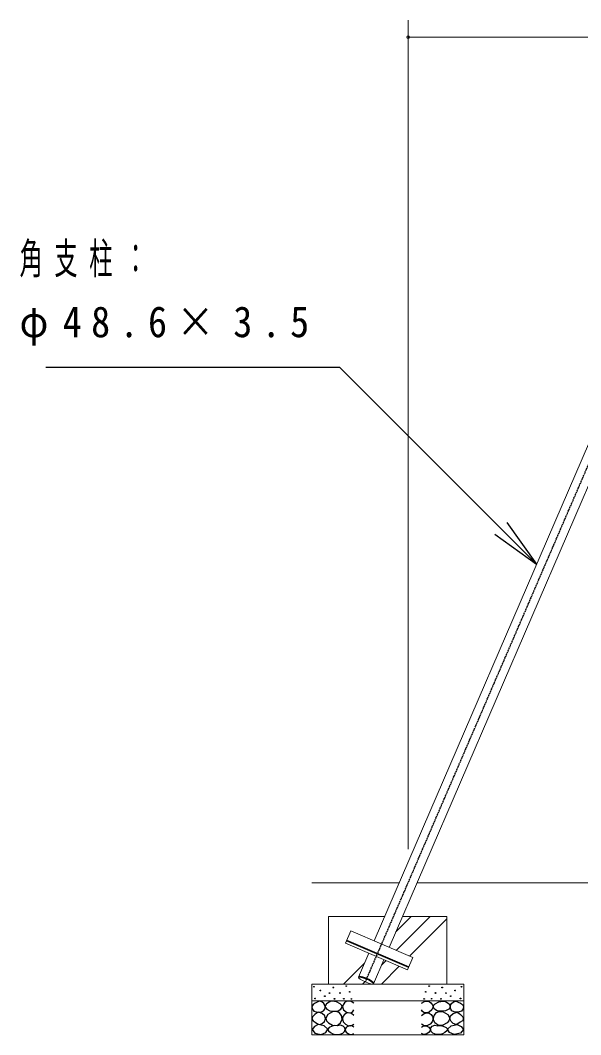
# Model space of a CAD drawing. Units: millimetres, scale not verified. Extents: x -35408 to 50, y -49934 to 13350.
# Drawn here: x -12838 to -11179, y 2450 to 5455 of the extents above; entities that cross this region are included whole.
import ezdxf

# ---------------------------------------------------------------- set-up
doc = ezdxf.new("R2010")
doc.units = ezdxf.units.MM
doc.linetypes.add('USER2', pattern=[6, 3, -1, 1, -1])
doc.layers.add('線', color=2, linetype='Continuous', lineweight=25)
doc.layers.add('補助', color=2, linetype='Continuous', lineweight=25)
doc.styles.add('ＭＳ ゴシック', font='')
doc.styles.get('ＭＳ ゴシック').set_extended_font_data('MS Gothic')

# ---------------------------------------------------------------- blocks, each defined once
blk = doc.blocks.new('dimension_origin')
at = {"color": 0, "linetype": 'Continuous', "lineweight": -2}
blk.add_circle((0, 0), 1.25, dxfattribs=at)

msp = doc.modelspace()

# ---------------------------------------------------------------- linework, layer by layer
at = {"layer": '線', "color": 20, "linetype": 'USER2'}
msp.add_line((-11816.198, 2606.494), (-10850, 4848.132), dxfattribs=at)
at = {"layer": '線', "color": 7, "lineweight": 13}
for p, q in [((-11790.347, 2727.86), (-10922.547, 4741.21)), ((-11745.717, 2708.623), (-10877.868, 4722.084)), ((-11716.151, 2900), (-11975, 2900)), ((-9986.771, 2900), (-11663.229, 2900)), ((-11759.253, 2800), (-11925, 2800)), ((-11925, 2800), (-11925, 2600)), ((-11575, 2800), (-11706.331, 2800)), ((-11575, 2600), (-11575, 2800)), ((-11875.399, 2721.401), (-11859.726, 2757.763)), ((-11859.726, 2757.763), (-11676.06, 2678.599)), ((-11875.399, 2721.401), (-11691.733, 2642.237)), ((-11872.65, 2727.779), (-11688.984, 2648.615)), ((-11836.843, 2619.987), (-11806.02, 2691.497)), ((-11691.733, 2642.237), (-11676.06, 2678.599)), ((-11792.212, 2600.75), (-11761.39, 2672.26)), ((-11975, 2600), (-11975, 2450)), ((-11975, 2600), (-11525, 2600)), ((-11525, 2450), (-11525, 2600)), ((-11975, 2550), (-11525, 2550)), ((-11975, 2450), (-11525, 2450))]:
    msp.add_line(p, q, dxfattribs=at)
at = {"layer": '線'}
msp.add_line((-11871.606, 2730.202), (-11687.94, 2651.037), dxfattribs=at)
at = {"layer": '線', "color": 7, "lineweight": 13}
msp.add_ellipse((-11814.527, 2610.369), major_axis=(-22.315, 9.618), ratio=0.173648, dxfattribs=at)
at = {"layer": '線'}
msp.add_ellipse((-11813.748, 2612.178), major_axis=(-22.315, 9.618), ratio=0.173648, start_param=3.14159265, end_param=6.28318531, dxfattribs=at)
at = {"layer": '補助', "lineweight": 13}
for p, q in [((-11689.69, 3000), (-11689.69, 5454.75)), ((-11689.69, 5404.75), (-9960.31, 5404.75)), ((-11725.775, 2754.888), (-11680.663, 2800)), ((-11724.89, 2699.646), (-11624.536, 2800)), ((-11685.669, 2682.741), (-11575, 2793.41)), ((-11880.663, 2600), (-11818.788, 2661.875)), ((-11768.41, 2600), (-11715.8, 2652.61)), ((-11768.294, 2656.243), (-11755.021, 2669.515)), ((-11824.536, 2600), (-11817.482, 2607.055))]:
    msp.add_line(p, q, dxfattribs=at)
at = {"layer": '補助'}
for p, q in [((-11942.024, 4426.488), (-12761.797, 4426.488)), ((-11892.024, 4426.488), (-11942.024, 4426.488)), ((-11415.413, 3949.877), (-11892.024, 4426.488)), ((-11397.735, 3967.554), (-11309.347, 3843.811)), ((-11309.347, 3843.811), (-11415.413, 3949.877)), ((-11433.09, 3932.199), (-11309.347, 3843.811))]:
    msp.add_line(p, q, dxfattribs=at)
for points in [[(-11952.551, 2549.402), (-11959.014, 2546.862), (-11965.225, 2543.382), (-11971.083, 2539.344), (-11974.731, 2533.877), (-11973.719, 2526.294), (-11968.711, 2519.935), (-11961.845, 2517.345), (-11954.136, 2517.084), (-11946.523, 2517.688), (-11940.194, 2520.252), (-11936.442, 2525.538), (-11935.125, 2531.976), (-11935.973, 2537.181), (-11938.927, 2542.115), (-11945.087, 2546.942)], [(-11913.127, 2549.493), (-11918.032, 2548.876), (-11923.669, 2546.79), (-11931.64, 2541.002), (-11935.292, 2534.086), (-11934.417, 2530.124), (-11930.696, 2525.707), (-11921.205, 2520.934), (-11911.235, 2519.49), (-11903.885, 2519.318), (-11896.369, 2520.842), (-11888.77, 2525.456), (-11885.016, 2531.653), (-11885.986, 2536.306), (-11890.693, 2541.654), (-11901.361, 2547.861)], [(-11586.873, 2549.493), (-11581.968, 2548.876), (-11576.331, 2546.79), (-11568.36, 2541.002), (-11564.708, 2534.086), (-11565.583, 2530.124), (-11569.304, 2525.707), (-11578.795, 2520.934), (-11588.765, 2519.49), (-11596.115, 2519.318), (-11603.631, 2520.842), (-11611.23, 2525.456), (-11614.984, 2531.653), (-11614.014, 2536.306), (-11609.307, 2541.654), (-11598.639, 2547.861)], [(-11547.449, 2549.402), (-11540.986, 2546.862), (-11534.775, 2543.382), (-11528.917, 2539.344), (-11525.269, 2533.877), (-11526.281, 2526.294), (-11531.289, 2519.935), (-11538.155, 2517.345), (-11545.864, 2517.084), (-11553.477, 2517.688), (-11559.806, 2520.252), (-11563.558, 2525.538), (-11564.875, 2531.976), (-11564.027, 2537.181), (-11561.073, 2542.115), (-11554.913, 2546.942)], [(-11955.086, 2516.45), (-11960.415, 2513.657), (-11965.859, 2509.479), (-11972.308, 2502.659), (-11974.731, 2495.855), (-11971.103, 2491.027), (-11964.592, 2486.666), (-11957.954, 2482.379), (-11951.284, 2480.329), (-11943.64, 2482.776), (-11937.343, 2489.201), (-11934.236, 2497.478), (-11935.759, 2505.994), (-11943.917, 2513.245)], [(-11925.831, 2485.163), (-11913.242, 2478.307), (-11899.883, 2477.324), (-11889.599, 2484.778), (-11884.747, 2496.515), (-11887.027, 2507.293), (-11893.936, 2515.436), (-11902.761, 2518.869), (-11913.938, 2517.598), (-11927.692, 2509.543), (-11933.669, 2498.678), (-11931.034, 2491.484)], [(-11574.169, 2485.163), (-11586.758, 2478.307), (-11600.117, 2477.324), (-11610.401, 2484.778), (-11615.253, 2496.515), (-11612.973, 2507.293), (-11606.064, 2515.436), (-11597.239, 2518.869), (-11586.062, 2517.598), (-11572.308, 2509.543), (-11566.331, 2498.678), (-11568.966, 2491.484)], [(-11544.914, 2516.45), (-11539.585, 2513.657), (-11534.141, 2509.479), (-11527.692, 2502.659), (-11525.269, 2495.855), (-11528.897, 2491.027), (-11535.408, 2486.666), (-11542.046, 2482.379), (-11548.716, 2480.329), (-11556.36, 2482.776), (-11562.657, 2489.201), (-11565.764, 2497.478), (-11564.241, 2505.994), (-11556.083, 2513.245)], [(-11955.905, 2480.517), (-11967.225, 2474.498), (-11974.036, 2465.683), (-11965.549, 2454.413), (-11947.114, 2450.299), (-11932.761, 2456.41), (-11927.335, 2466.782), (-11938.117, 2475.89)], [(-11898.802, 2476.373), (-11906.337, 2476.999), (-11914.479, 2475.562), (-11923.406, 2471.504), (-11927.723, 2466.102), (-11925.037, 2461.419), (-11919.074, 2456.912), (-11912.595, 2453.068), (-11905.289, 2450.695), (-11893.44, 2450.928), (-11883.124, 2455.02), (-11878.421, 2459.827), (-11876.367, 2465.561), (-11877.427, 2470.709), (-11881.503, 2475.292), (-11889.901, 2477.832)], [(-11601.198, 2476.373), (-11593.663, 2476.999), (-11585.521, 2475.562), (-11576.594, 2471.504), (-11572.277, 2466.102), (-11574.963, 2461.419), (-11580.926, 2456.912), (-11587.405, 2453.068), (-11594.711, 2450.695), (-11606.56, 2450.928), (-11616.876, 2455.02), (-11621.579, 2459.827), (-11623.633, 2465.561), (-11622.573, 2470.709), (-11618.497, 2475.292), (-11610.099, 2477.832)], [(-11544.095, 2480.517), (-11532.775, 2474.498), (-11525.964, 2465.683), (-11534.451, 2454.413), (-11552.886, 2450.299), (-11567.239, 2456.41), (-11572.665, 2466.782), (-11561.883, 2475.89)]]:
    msp.add_lwpolyline(points, close=True, dxfattribs=at)
for points in [[(-11850, 2543.299), (-11858.427, 2548.154), (-11867.11, 2549.636), (-11872.729, 2547.948), (-11877.883, 2544.249), (-11882.355, 2538.941), (-11884.22, 2532.209), (-11880.552, 2523.439), (-11872.496, 2517), (-11864.197, 2514.621), (-11856.971, 2515.733), (-11852.921, 2519.109), (-11850, 2523.654)], [(-11650, 2543.299), (-11641.573, 2548.154), (-11632.89, 2549.636), (-11627.271, 2547.948), (-11622.117, 2544.249), (-11617.645, 2538.941), (-11615.78, 2532.209), (-11619.448, 2523.439), (-11627.504, 2517), (-11635.803, 2514.621), (-11643.029, 2515.733), (-11647.079, 2519.109), (-11650, 2523.654)], [(-11850.317, 2507.178), (-11857.457, 2512.64), (-11865.526, 2515.099), (-11872.231, 2513.875), (-11878.199, 2510.03), (-11882.592, 2504.249), (-11884.22, 2497.039), (-11881.556, 2488.431), (-11875.348, 2481.513), (-11867.709, 2477.642), (-11860.139, 2476.761), (-11854.985, 2478.2), (-11850.317, 2480.88)], [(-11649.683, 2507.178), (-11642.543, 2512.64), (-11634.474, 2515.099), (-11627.769, 2513.875), (-11621.801, 2510.03), (-11617.408, 2504.249), (-11615.78, 2497.039), (-11618.444, 2488.431), (-11624.652, 2481.513), (-11632.291, 2477.642), (-11639.861, 2476.761), (-11645.015, 2478.2), (-11649.683, 2480.88)], [(-11850, 2472.642), (-11856.018, 2475.96), (-11863.308, 2476.761), (-11872.024, 2472.427), (-11876.298, 2465.671), (-11875.686, 2462.001), (-11872.813, 2457.75), (-11865.651, 2452.278), (-11858.238, 2450.462), (-11853.942, 2451.514), (-11850, 2453.631)], [(-11650, 2472.642), (-11643.982, 2475.96), (-11636.692, 2476.761), (-11627.976, 2472.427), (-11623.702, 2465.671), (-11624.314, 2462.001), (-11627.187, 2457.75), (-11634.349, 2452.278), (-11641.762, 2450.462), (-11646.058, 2451.514), (-11650, 2453.631)]]:
    msp.add_lwpolyline(points, dxfattribs=at)
for centre in [(-11968.394, 2592.177), (-11911.044, 2589.959), (-11872.583, 2594.091), (-11627.417, 2594.091), (-11588.956, 2589.959), (-11531.606, 2592.177), (-11965.225, 2557.323), (-11949.383, 2580.77), (-11936.392, 2563.977), (-11922.451, 2573.483), (-11907.559, 2556.373), (-11891.504, 2573.549), (-11879.881, 2556.521), (-11862.582, 2577.063), (-11857.717, 2555.98), (-11642.283, 2555.98), (-11637.418, 2577.063), (-11620.119, 2556.521), (-11608.496, 2573.549), (-11592.441, 2556.373), (-11577.549, 2573.483), (-11563.608, 2563.977), (-11550.617, 2580.77), (-11534.775, 2557.323)]:
    msp.add_circle(centre, 1, dxfattribs=at)

# ---------------------------------------------------------------- block references
at = {"layer": '補助', "lineweight": 13, "xscale": 3.33, "yscale": 3.33}
msp.add_blockref('dimension_origin', (-11689.69, 5404.75), dxfattribs=at)

# ---------------------------------------------------------------- texts
at = {"layer": '補助', "char_height": 91.64, "attachment_point": 1, "style": 'ＭＳ ゴシック'}
for s, insert in [('\\T1.5;\\W0.55;角支柱：', (-12840.059, 4795.238)), ('\\T1.5;\\W0.9;φ48.6×3.5', (-12840.059, 4607.738))]:
    msp.add_mtext(s, dxfattribs=dict(at, insert=insert))

doc.saveas('drawing.dxf')
